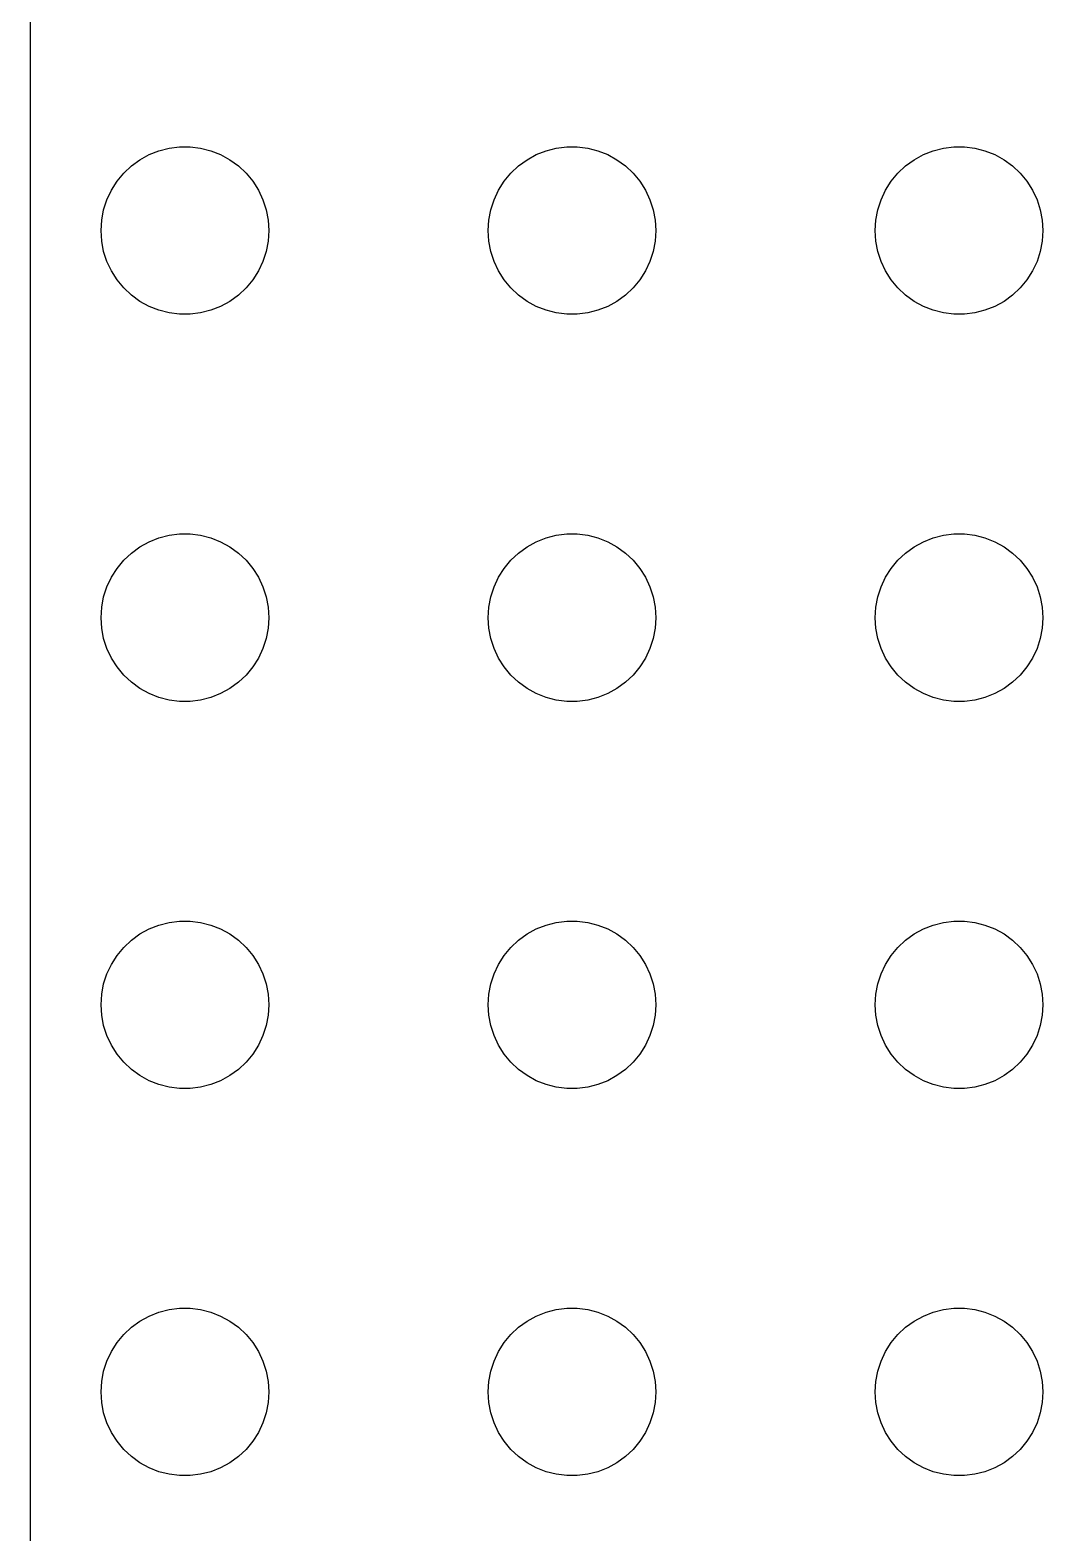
# Model space of a CAD drawing. Header units: metres. Extents: x 9 to 231, y 9 to 231.
# Drawn here: x 9 to 48.2, y 114.5 to 172.8 of the extents above; entities that cross this region are included whole.
import ezdxf

# ---------------------------------------------------------------- set-up
doc = ezdxf.new("R2010")
doc.units = ezdxf.units.M

msp = doc.modelspace()

# ---------------------------------------------------------------- linework, layer by layer
for p, q in [((9, 226), (9, 14)), ((12.9284, 167.504), (13.2586, 167.744)), ((13.2586, 167.744), (13.6162, 167.941)), ((13.6162, 167.941), (13.9957, 168.091)), ((13.9957, 168.091), (14.391, 168.192)), ((14.391, 168.192), (14.7959, 168.244)), ((14.7959, 168.244), (15.2041, 168.244)), ((15.2041, 168.244), (15.609, 168.192)), ((15.609, 168.192), (16.0043, 168.091)), ((16.0043, 168.091), (16.3838, 167.941)), ((16.3838, 167.941), (16.7414, 167.744)), ((16.7414, 167.744), (17.0716, 167.504)), ((27.9284, 167.504), (28.2586, 167.744)), ((28.2586, 167.744), (28.6162, 167.941)), ((28.6162, 167.941), (28.9957, 168.091)), ((28.9957, 168.091), (29.391, 168.192)), ((29.391, 168.192), (29.7959, 168.244)), ((29.7959, 168.244), (30.2041, 168.244)), ((30.2041, 168.244), (30.609, 168.192)), ((30.609, 168.192), (31.0043, 168.091)), ((31.0043, 168.091), (31.3838, 167.941)), ((31.3838, 167.941), (31.7414, 167.744)), ((31.7414, 167.744), (32.0716, 167.504)), ((42.9284, 167.504), (43.2586, 167.744)), ((43.2586, 167.744), (43.6162, 167.941)), ((43.6162, 167.941), (43.9957, 168.091)), ((43.9957, 168.091), (44.391, 168.192)), ((44.391, 168.192), (44.7959, 168.244)), ((44.7959, 168.244), (45.2041, 168.244)), ((45.2041, 168.244), (45.609, 168.192)), ((45.609, 168.192), (46.0043, 168.091)), ((46.0043, 168.091), (46.3838, 167.941)), ((46.3838, 167.941), (46.7414, 167.744)), ((46.7414, 167.744), (47.0716, 167.504)), ((12.3707, 166.91), (12.6308, 167.225)), ((12.6308, 167.225), (12.9284, 167.504)), ((17.0716, 167.504), (17.3691, 167.225)), ((17.3691, 167.225), (17.6293, 166.91)), ((27.3707, 166.91), (27.6308, 167.225)), ((27.6308, 167.225), (27.9284, 167.504)), ((32.0716, 167.504), (32.3691, 167.225)), ((32.3691, 167.225), (32.6293, 166.91)), ((42.3707, 166.91), (42.6308, 167.225)), ((42.6308, 167.225), (42.9284, 167.504)), ((47.0716, 167.504), (47.3691, 167.225)), ((47.3691, 167.225), (47.6293, 166.91)), ((11.9782, 166.196), (12.152, 166.566)), ((12.152, 166.566), (12.3707, 166.91)), ((17.6293, 166.91), (17.848, 166.566)), ((17.848, 166.566), (18.0218, 166.196)), ((26.9782, 166.196), (27.152, 166.566)), ((27.152, 166.566), (27.3707, 166.91)), ((32.6293, 166.91), (32.848, 166.566)), ((32.848, 166.566), (33.0218, 166.196)), ((41.9782, 166.196), (42.152, 166.566)), ((42.152, 166.566), (42.3707, 166.91)), ((47.6293, 166.91), (47.848, 166.566)), ((47.848, 166.566), (48.0218, 166.196)), ((11.8521, 165.808), (11.9782, 166.196)), ((18.0218, 166.196), (18.1479, 165.808)), ((26.8521, 165.808), (26.9782, 166.196)), ((33.0218, 166.196), (33.1479, 165.808)), ((41.8521, 165.808), (41.9782, 166.196)), ((48.0218, 166.196), (48.1479, 165.808)), ((11.75, 165), (11.7756, 165.407)), ((11.7756, 165.407), (11.8521, 165.808)), ((18.1479, 165.808), (18.2244, 165.407)), ((18.2244, 165.407), (18.25, 165)), ((26.75, 165), (26.7756, 165.407)), ((26.7756, 165.407), (26.8521, 165.808)), ((33.1479, 165.808), (33.2244, 165.407)), ((33.2244, 165.407), (33.25, 165)), ((41.75, 165), (41.7756, 165.407)), ((41.7756, 165.407), (41.8521, 165.808)), ((48.1479, 165.808), (48.2244, 165.407)), ((48.2244, 165.407), (48.25, 165)), ((11.7756, 164.593), (11.75, 165)), ((18.25, 165), (18.2244, 164.593)), ((26.7756, 164.593), (26.75, 165)), ((33.25, 165), (33.2244, 164.593)), ((41.7756, 164.593), (41.75, 165)), ((48.25, 165), (48.2244, 164.593)), ((11.8521, 164.192), (11.7756, 164.593)), ((18.2244, 164.593), (18.1479, 164.192)), ((26.8521, 164.192), (26.7756, 164.593)), ((33.2244, 164.593), (33.1479, 164.192)), ((41.8521, 164.192), (41.7756, 164.593)), ((48.2244, 164.593), (48.1479, 164.192)), ((11.9782, 163.804), (11.8521, 164.192)), ((12.152, 163.434), (11.9782, 163.804)), ((18.0218, 163.804), (17.848, 163.434)), ((18.1479, 164.192), (18.0218, 163.804)), ((26.9782, 163.804), (26.8521, 164.192)), ((27.152, 163.434), (26.9782, 163.804)), ((33.0218, 163.804), (32.848, 163.434)), ((33.1479, 164.192), (33.0218, 163.804)), ((41.9782, 163.804), (41.8521, 164.192)), ((42.152, 163.434), (41.9782, 163.804)), ((48.0218, 163.804), (47.848, 163.434)), ((48.1479, 164.192), (48.0218, 163.804)), ((12.3707, 163.09), (12.152, 163.434)), ((12.6308, 162.775), (12.3707, 163.09)), ((17.6293, 163.09), (17.3691, 162.775)), ((17.848, 163.434), (17.6293, 163.09)), ((27.3707, 163.09), (27.152, 163.434)), ((27.6308, 162.775), (27.3707, 163.09)), ((32.6293, 163.09), (32.3691, 162.775)), ((32.848, 163.434), (32.6293, 163.09)), ((42.3707, 163.09), (42.152, 163.434)), ((42.6308, 162.775), (42.3707, 163.09)), ((47.6293, 163.09), (47.3691, 162.775)), ((47.848, 163.434), (47.6293, 163.09)), ((12.9284, 162.496), (12.6308, 162.775)), ((13.2586, 162.256), (12.9284, 162.496)), ((17.0716, 162.496), (16.7414, 162.256)), ((17.3691, 162.775), (17.0716, 162.496)), ((27.9284, 162.496), (27.6308, 162.775)), ((28.2586, 162.256), (27.9284, 162.496)), ((32.0716, 162.496), (31.7414, 162.256)), ((32.3691, 162.775), (32.0716, 162.496)), ((42.9284, 162.496), (42.6308, 162.775)), ((43.2586, 162.256), (42.9284, 162.496)), ((47.0716, 162.496), (46.7414, 162.256)), ((47.3691, 162.775), (47.0716, 162.496)), ((13.6162, 162.059), (13.2586, 162.256)), ((13.9957, 161.909), (13.6162, 162.059)), ((14.391, 161.808), (13.9957, 161.909)), ((16.0043, 161.909), (15.609, 161.808)), ((16.3838, 162.059), (16.0043, 161.909)), ((16.7414, 162.256), (16.3838, 162.059)), ((28.6162, 162.059), (28.2586, 162.256)), ((28.9957, 161.909), (28.6162, 162.059)), ((29.391, 161.808), (28.9957, 161.909)), ((31.0043, 161.909), (30.609, 161.808)), ((31.3838, 162.059), (31.0043, 161.909)), ((31.7414, 162.256), (31.3838, 162.059)), ((43.6162, 162.059), (43.2586, 162.256)), ((43.9957, 161.909), (43.6162, 162.059)), ((44.391, 161.808), (43.9957, 161.909)), ((46.0043, 161.909), (45.609, 161.808)), ((46.3838, 162.059), (46.0043, 161.909)), ((46.7414, 162.256), (46.3838, 162.059)), ((14.7959, 161.756), (14.391, 161.808)), ((15.2041, 161.756), (14.7959, 161.756)), ((15.609, 161.808), (15.2041, 161.756)), ((29.7959, 161.756), (29.391, 161.808)), ((30.2041, 161.756), (29.7959, 161.756)), ((30.609, 161.808), (30.2041, 161.756)), ((44.7959, 161.756), (44.391, 161.808)), ((45.2041, 161.756), (44.7959, 161.756)), ((45.609, 161.808), (45.2041, 161.756)), ((13.9957, 153.091), (14.391, 153.192)), ((14.391, 153.192), (14.7959, 153.244)), ((14.7959, 153.244), (15.2041, 153.244)), ((15.2041, 153.244), (15.609, 153.192)), ((15.609, 153.192), (16.0043, 153.091)), ((28.9957, 153.091), (29.391, 153.192)), ((29.391, 153.192), (29.7959, 153.244)), ((29.7959, 153.244), (30.2041, 153.244)), ((30.2041, 153.244), (30.609, 153.192)), ((30.609, 153.192), (31.0043, 153.091)), ((43.9957, 153.091), (44.391, 153.192)), ((44.391, 153.192), (44.7959, 153.244)), ((44.7959, 153.244), (45.2041, 153.244)), ((45.2041, 153.244), (45.609, 153.192)), ((45.609, 153.192), (46.0043, 153.091)), ((12.9284, 152.504), (13.2586, 152.744)), ((13.2586, 152.744), (13.6162, 152.941)), ((13.6162, 152.941), (13.9957, 153.091)), ((16.0043, 153.091), (16.3838, 152.941)), ((16.3838, 152.941), (16.7414, 152.744)), ((16.7414, 152.744), (17.0716, 152.504)), ((27.9284, 152.504), (28.2586, 152.744)), ((28.2586, 152.744), (28.6162, 152.941)), ((28.6162, 152.941), (28.9957, 153.091)), ((31.0043, 153.091), (31.3838, 152.941)), ((31.3838, 152.941), (31.7414, 152.744)), ((31.7414, 152.744), (32.0716, 152.504)), ((42.9284, 152.504), (43.2586, 152.744)), ((43.2586, 152.744), (43.6162, 152.941)), ((43.6162, 152.941), (43.9957, 153.091)), ((46.0043, 153.091), (46.3838, 152.941)), ((46.3838, 152.941), (46.7414, 152.744)), ((46.7414, 152.744), (47.0716, 152.504)), ((12.3707, 151.91), (12.6308, 152.225)), ((12.6308, 152.225), (12.9284, 152.504)), ((17.0716, 152.504), (17.3691, 152.225)), ((17.3691, 152.225), (17.6293, 151.91)), ((27.3707, 151.91), (27.6308, 152.225)), ((27.6308, 152.225), (27.9284, 152.504)), ((32.0716, 152.504), (32.3691, 152.225)), ((32.3691, 152.225), (32.6293, 151.91)), ((42.3707, 151.91), (42.6308, 152.225)), ((42.6308, 152.225), (42.9284, 152.504)), ((47.0716, 152.504), (47.3691, 152.225)), ((47.3691, 152.225), (47.6293, 151.91)), ((11.9782, 151.196), (12.152, 151.566)), ((12.152, 151.566), (12.3707, 151.91)), ((17.6293, 151.91), (17.848, 151.566)), ((17.848, 151.566), (18.0218, 151.196)), ((26.9782, 151.196), (27.152, 151.566)), ((27.152, 151.566), (27.3707, 151.91)), ((32.6293, 151.91), (32.848, 151.566)), ((32.848, 151.566), (33.0218, 151.196)), ((41.9782, 151.196), (42.152, 151.566)), ((42.152, 151.566), (42.3707, 151.91)), ((47.6293, 151.91), (47.848, 151.566)), ((47.848, 151.566), (48.0218, 151.196)), ((11.8521, 150.808), (11.9782, 151.196)), ((18.0218, 151.196), (18.1479, 150.808)), ((26.8521, 150.808), (26.9782, 151.196)), ((33.0218, 151.196), (33.1479, 150.808)), ((41.8521, 150.808), (41.9782, 151.196)), ((48.0218, 151.196), (48.1479, 150.808)), ((11.75, 150), (11.7756, 150.407)), ((11.7756, 150.407), (11.8521, 150.808)), ((18.1479, 150.808), (18.2244, 150.407)), ((18.2244, 150.407), (18.25, 150)), ((26.75, 150), (26.7756, 150.407)), ((26.7756, 150.407), (26.8521, 150.808)), ((33.1479, 150.808), (33.2244, 150.407)), ((33.2244, 150.407), (33.25, 150)), ((41.75, 150), (41.7756, 150.407)), ((41.7756, 150.407), (41.8521, 150.808)), ((48.1479, 150.808), (48.2244, 150.407)), ((48.2244, 150.407), (48.25, 150)), ((11.7756, 149.593), (11.75, 150)), ((18.25, 150), (18.2244, 149.593)), ((26.7756, 149.593), (26.75, 150)), ((33.25, 150), (33.2244, 149.593)), ((41.7756, 149.593), (41.75, 150)), ((48.25, 150), (48.2244, 149.593)), ((11.8521, 149.192), (11.7756, 149.593)), ((11.9782, 148.804), (11.8521, 149.192)), ((18.1479, 149.192), (18.0218, 148.804)), ((18.2244, 149.593), (18.1479, 149.192)), ((26.8521, 149.192), (26.7756, 149.593)), ((26.9782, 148.804), (26.8521, 149.192)), ((33.1479, 149.192), (33.0218, 148.804)), ((33.2244, 149.593), (33.1479, 149.192)), ((41.8521, 149.192), (41.7756, 149.593)), ((41.9782, 148.804), (41.8521, 149.192)), ((48.1479, 149.192), (48.0218, 148.804)), ((48.2244, 149.593), (48.1479, 149.192)), ((12.152, 148.434), (11.9782, 148.804)), ((18.0218, 148.804), (17.848, 148.434)), ((27.152, 148.434), (26.9782, 148.804)), ((33.0218, 148.804), (32.848, 148.434)), ((42.152, 148.434), (41.9782, 148.804)), ((48.0218, 148.804), (47.848, 148.434)), ((12.3707, 148.09), (12.152, 148.434)), ((12.6308, 147.775), (12.3707, 148.09)), ((17.6293, 148.09), (17.3691, 147.775)), ((17.848, 148.434), (17.6293, 148.09)), ((27.3707, 148.09), (27.152, 148.434)), ((27.6308, 147.775), (27.3707, 148.09)), ((32.6293, 148.09), (32.3691, 147.775)), ((32.848, 148.434), (32.6293, 148.09)), ((42.3707, 148.09), (42.152, 148.434)), ((42.6308, 147.775), (42.3707, 148.09)), ((47.6293, 148.09), (47.3691, 147.775)), ((47.848, 148.434), (47.6293, 148.09)), ((12.9284, 147.496), (12.6308, 147.775)), ((13.2586, 147.256), (12.9284, 147.496)), ((17.0716, 147.496), (16.7414, 147.256)), ((17.3691, 147.775), (17.0716, 147.496)), ((27.9284, 147.496), (27.6308, 147.775)), ((28.2586, 147.256), (27.9284, 147.496)), ((32.0716, 147.496), (31.7414, 147.256)), ((32.3691, 147.775), (32.0716, 147.496)), ((42.9284, 147.496), (42.6308, 147.775)), ((43.2586, 147.256), (42.9284, 147.496)), ((47.0716, 147.496), (46.7414, 147.256)), ((47.3691, 147.775), (47.0716, 147.496)), ((13.6162, 147.059), (13.2586, 147.256)), ((13.9957, 146.909), (13.6162, 147.059)), ((14.391, 146.808), (13.9957, 146.909)), ((14.7959, 146.756), (14.391, 146.808)), ((15.2041, 146.756), (14.7959, 146.756)), ((15.609, 146.808), (15.2041, 146.756)), ((16.0043, 146.909), (15.609, 146.808)), ((16.3838, 147.059), (16.0043, 146.909)), ((16.7414, 147.256), (16.3838, 147.059)), ((28.6162, 147.059), (28.2586, 147.256)), ((28.9957, 146.909), (28.6162, 147.059)), ((29.391, 146.808), (28.9957, 146.909)), ((29.7959, 146.756), (29.391, 146.808)), ((30.2041, 146.756), (29.7959, 146.756)), ((30.609, 146.808), (30.2041, 146.756)), ((31.0043, 146.909), (30.609, 146.808)), ((31.3838, 147.059), (31.0043, 146.909)), ((31.7414, 147.256), (31.3838, 147.059)), ((43.6162, 147.059), (43.2586, 147.256)), ((43.9957, 146.909), (43.6162, 147.059)), ((44.391, 146.808), (43.9957, 146.909)), ((44.7959, 146.756), (44.391, 146.808)), ((45.2041, 146.756), (44.7959, 146.756)), ((45.609, 146.808), (45.2041, 146.756)), ((46.0043, 146.909), (45.609, 146.808)), ((46.3838, 147.059), (46.0043, 146.909)), ((46.7414, 147.256), (46.3838, 147.059)), ((13.6162, 137.941), (13.9957, 138.091)), ((13.9957, 138.091), (14.391, 138.192)), ((14.391, 138.192), (14.7959, 138.244)), ((14.7959, 138.244), (15.2041, 138.244)), ((15.2041, 138.244), (15.609, 138.192)), ((15.609, 138.192), (16.0043, 138.091)), ((16.0043, 138.091), (16.3838, 137.941)), ((28.6162, 137.941), (28.9957, 138.091)), ((28.9957, 138.091), (29.391, 138.192)), ((29.391, 138.192), (29.7959, 138.244)), ((29.7959, 138.244), (30.2041, 138.244)), ((30.2041, 138.244), (30.609, 138.192)), ((30.609, 138.192), (31.0043, 138.091)), ((31.0043, 138.091), (31.3838, 137.941)), ((43.6162, 137.941), (43.9957, 138.091)), ((43.9957, 138.091), (44.391, 138.192)), ((44.391, 138.192), (44.7959, 138.244)), ((44.7959, 138.244), (45.2041, 138.244)), ((45.2041, 138.244), (45.609, 138.192)), ((45.609, 138.192), (46.0043, 138.091)), ((46.0043, 138.091), (46.3838, 137.941)), ((12.6308, 137.225), (12.9284, 137.504)), ((12.9284, 137.504), (13.2586, 137.744)), ((13.2586, 137.744), (13.6162, 137.941)), ((16.3838, 137.941), (16.7414, 137.744)), ((16.7414, 137.744), (17.0716, 137.504)), ((17.0716, 137.504), (17.3691, 137.225)), ((27.6308, 137.225), (27.9284, 137.504)), ((27.9284, 137.504), (28.2586, 137.744)), ((28.2586, 137.744), (28.6162, 137.941)), ((31.3838, 137.941), (31.7414, 137.744)), ((31.7414, 137.744), (32.0716, 137.504)), ((32.0716, 137.504), (32.3691, 137.225)), ((42.6308, 137.225), (42.9284, 137.504)), ((42.9284, 137.504), (43.2586, 137.744)), ((43.2586, 137.744), (43.6162, 137.941)), ((46.3838, 137.941), (46.7414, 137.744)), ((46.7414, 137.744), (47.0716, 137.504)), ((47.0716, 137.504), (47.3691, 137.225)), ((12.152, 136.566), (12.3707, 136.91)), ((12.3707, 136.91), (12.6308, 137.225)), ((17.3691, 137.225), (17.6293, 136.91)), ((17.6293, 136.91), (17.848, 136.566)), ((27.152, 136.566), (27.3707, 136.91)), ((27.3707, 136.91), (27.6308, 137.225)), ((32.3691, 137.225), (32.6293, 136.91)), ((32.6293, 136.91), (32.848, 136.566)), ((42.152, 136.566), (42.3707, 136.91)), ((42.3707, 136.91), (42.6308, 137.225)), ((47.3691, 137.225), (47.6293, 136.91)), ((47.6293, 136.91), (47.848, 136.566)), ((11.9782, 136.196), (12.152, 136.566)), ((17.848, 136.566), (18.0218, 136.196)), ((26.9782, 136.196), (27.152, 136.566)), ((32.848, 136.566), (33.0218, 136.196)), ((41.9782, 136.196), (42.152, 136.566)), ((47.848, 136.566), (48.0218, 136.196)), ((11.7756, 135.407), (11.8521, 135.808)), ((11.8521, 135.808), (11.9782, 136.196)), ((18.0218, 136.196), (18.1479, 135.808)), ((18.1479, 135.808), (18.2244, 135.407)), ((26.7756, 135.407), (26.8521, 135.808)), ((26.8521, 135.808), (26.9782, 136.196)), ((33.0218, 136.196), (33.1479, 135.808)), ((33.1479, 135.808), (33.2244, 135.407)), ((41.7756, 135.407), (41.8521, 135.808)), ((41.8521, 135.808), (41.9782, 136.196)), ((48.0218, 136.196), (48.1479, 135.808)), ((48.1479, 135.808), (48.2244, 135.407)), ((11.75, 135), (11.7756, 135.407)), ((18.2244, 135.407), (18.25, 135)), ((26.75, 135), (26.7756, 135.407)), ((33.2244, 135.407), (33.25, 135)), ((41.75, 135), (41.7756, 135.407)), ((48.2244, 135.407), (48.25, 135)), ((11.7756, 134.593), (11.75, 135)), ((11.8521, 134.192), (11.7756, 134.593)), ((18.2244, 134.593), (18.1479, 134.192)), ((18.25, 135), (18.2244, 134.593)), ((26.7756, 134.593), (26.75, 135)), ((26.8521, 134.192), (26.7756, 134.593)), ((33.2244, 134.593), (33.1479, 134.192)), ((33.25, 135), (33.2244, 134.593)), ((41.7756, 134.593), (41.75, 135)), ((41.8521, 134.192), (41.7756, 134.593)), ((48.2244, 134.593), (48.1479, 134.192)), ((48.25, 135), (48.2244, 134.593)), ((11.9782, 133.804), (11.8521, 134.192)), ((18.1479, 134.192), (18.0218, 133.804)), ((26.9782, 133.804), (26.8521, 134.192)), ((33.1479, 134.192), (33.0218, 133.804)), ((41.9782, 133.804), (41.8521, 134.192)), ((48.1479, 134.192), (48.0218, 133.804)), ((12.152, 133.434), (11.9782, 133.804)), ((12.3707, 133.09), (12.152, 133.434)), ((17.848, 133.434), (17.6293, 133.09)), ((18.0218, 133.804), (17.848, 133.434)), ((27.152, 133.434), (26.9782, 133.804)), ((27.3707, 133.09), (27.152, 133.434)), ((32.848, 133.434), (32.6293, 133.09)), ((33.0218, 133.804), (32.848, 133.434)), ((42.152, 133.434), (41.9782, 133.804)), ((42.3707, 133.09), (42.152, 133.434)), ((47.848, 133.434), (47.6293, 133.09)), ((48.0218, 133.804), (47.848, 133.434)), ((12.6308, 132.775), (12.3707, 133.09)), ((12.9284, 132.496), (12.6308, 132.775)), ((17.3691, 132.775), (17.0716, 132.496)), ((17.6293, 133.09), (17.3691, 132.775)), ((27.6308, 132.775), (27.3707, 133.09)), ((27.9284, 132.496), (27.6308, 132.775)), ((32.3691, 132.775), (32.0716, 132.496)), ((32.6293, 133.09), (32.3691, 132.775)), ((42.6308, 132.775), (42.3707, 133.09)), ((42.9284, 132.496), (42.6308, 132.775)), ((47.3691, 132.775), (47.0716, 132.496)), ((47.6293, 133.09), (47.3691, 132.775)), ((13.2586, 132.256), (12.9284, 132.496)), ((13.6162, 132.059), (13.2586, 132.256)), ((16.7414, 132.256), (16.3838, 132.059)), ((17.0716, 132.496), (16.7414, 132.256)), ((28.2586, 132.256), (27.9284, 132.496)), ((28.6162, 132.059), (28.2586, 132.256)), ((31.7414, 132.256), (31.3838, 132.059)), ((32.0716, 132.496), (31.7414, 132.256)), ((43.2586, 132.256), (42.9284, 132.496)), ((43.6162, 132.059), (43.2586, 132.256)), ((46.7414, 132.256), (46.3838, 132.059)), ((47.0716, 132.496), (46.7414, 132.256)), ((13.9957, 131.909), (13.6162, 132.059)), ((14.391, 131.808), (13.9957, 131.909)), ((14.7959, 131.756), (14.391, 131.808)), ((15.2041, 131.756), (14.7959, 131.756)), ((15.609, 131.808), (15.2041, 131.756)), ((16.0043, 131.909), (15.609, 131.808)), ((16.3838, 132.059), (16.0043, 131.909)), ((28.9957, 131.909), (28.6162, 132.059)), ((29.391, 131.808), (28.9957, 131.909)), ((29.7959, 131.756), (29.391, 131.808)), ((30.2041, 131.756), (29.7959, 131.756)), ((30.609, 131.808), (30.2041, 131.756)), ((31.0043, 131.909), (30.609, 131.808)), ((31.3838, 132.059), (31.0043, 131.909)), ((43.9957, 131.909), (43.6162, 132.059)), ((44.391, 131.808), (43.9957, 131.909)), ((44.7959, 131.756), (44.391, 131.808)), ((45.2041, 131.756), (44.7959, 131.756)), ((45.609, 131.808), (45.2041, 131.756)), ((46.0043, 131.909), (45.609, 131.808)), ((46.3838, 132.059), (46.0043, 131.909)), ((13.2586, 122.744), (13.6162, 122.941)), ((13.6162, 122.941), (13.9957, 123.091)), ((13.9957, 123.091), (14.391, 123.192)), ((14.391, 123.192), (14.7959, 123.244)), ((14.7959, 123.244), (15.2041, 123.244)), ((15.2041, 123.244), (15.609, 123.192)), ((15.609, 123.192), (16.0043, 123.091)), ((16.0043, 123.091), (16.3838, 122.941)), ((16.3838, 122.941), (16.7414, 122.744)), ((28.2586, 122.744), (28.6162, 122.941)), ((28.6162, 122.941), (28.9957, 123.091)), ((28.9957, 123.091), (29.391, 123.192)), ((29.391, 123.192), (29.7959, 123.244)), ((29.7959, 123.244), (30.2041, 123.244)), ((30.2041, 123.244), (30.609, 123.192)), ((30.609, 123.192), (31.0043, 123.091)), ((31.0043, 123.091), (31.3838, 122.941)), ((31.3838, 122.941), (31.7414, 122.744)), ((43.2586, 122.744), (43.6162, 122.941)), ((43.6162, 122.941), (43.9957, 123.091)), ((43.9957, 123.091), (44.391, 123.192)), ((44.391, 123.192), (44.7959, 123.244)), ((44.7959, 123.244), (45.2041, 123.244)), ((45.2041, 123.244), (45.609, 123.192)), ((45.609, 123.192), (46.0043, 123.091)), ((46.0043, 123.091), (46.3838, 122.941)), ((46.3838, 122.941), (46.7414, 122.744)), ((12.6308, 122.225), (12.9284, 122.504)), ((12.9284, 122.504), (13.2586, 122.744)), ((16.7414, 122.744), (17.0716, 122.504)), ((17.0716, 122.504), (17.3691, 122.225)), ((27.6308, 122.225), (27.9284, 122.504)), ((27.9284, 122.504), (28.2586, 122.744)), ((31.7414, 122.744), (32.0716, 122.504)), ((32.0716, 122.504), (32.3691, 122.225)), ((42.6308, 122.225), (42.9284, 122.504)), ((42.9284, 122.504), (43.2586, 122.744)), ((46.7414, 122.744), (47.0716, 122.504)), ((47.0716, 122.504), (47.3691, 122.225)), ((12.152, 121.566), (12.3707, 121.91)), ((12.3707, 121.91), (12.6308, 122.225)), ((17.3691, 122.225), (17.6293, 121.91)), ((17.6293, 121.91), (17.848, 121.566)), ((27.152, 121.566), (27.3707, 121.91)), ((27.3707, 121.91), (27.6308, 122.225)), ((32.3691, 122.225), (32.6293, 121.91)), ((32.6293, 121.91), (32.848, 121.566)), ((42.152, 121.566), (42.3707, 121.91)), ((42.3707, 121.91), (42.6308, 122.225)), ((47.3691, 122.225), (47.6293, 121.91)), ((47.6293, 121.91), (47.848, 121.566)), ((11.8521, 120.808), (11.9782, 121.196)), ((11.9782, 121.196), (12.152, 121.566)), ((17.848, 121.566), (18.0218, 121.196)), ((18.0218, 121.196), (18.1479, 120.808)), ((26.8521, 120.808), (26.9782, 121.196)), ((26.9782, 121.196), (27.152, 121.566)), ((32.848, 121.566), (33.0218, 121.196)), ((33.0218, 121.196), (33.1479, 120.808)), ((41.8521, 120.808), (41.9782, 121.196)), ((41.9782, 121.196), (42.152, 121.566)), ((47.848, 121.566), (48.0218, 121.196)), ((48.0218, 121.196), (48.1479, 120.808)), ((11.7756, 120.407), (11.8521, 120.808)), ((18.1479, 120.808), (18.2244, 120.407)), ((26.7756, 120.407), (26.8521, 120.808)), ((33.1479, 120.808), (33.2244, 120.407)), ((41.7756, 120.407), (41.8521, 120.808)), ((48.1479, 120.808), (48.2244, 120.407)), ((11.75, 120), (11.7756, 120.407)), ((11.7756, 119.593), (11.75, 120)), ((18.2244, 120.407), (18.25, 120)), ((18.25, 120), (18.2244, 119.593)), ((26.75, 120), (26.7756, 120.407)), ((26.7756, 119.593), (26.75, 120)), ((33.2244, 120.407), (33.25, 120)), ((33.25, 120), (33.2244, 119.593)), ((41.75, 120), (41.7756, 120.407)), ((41.7756, 119.593), (41.75, 120)), ((48.2244, 120.407), (48.25, 120)), ((48.25, 120), (48.2244, 119.593)), ((11.8521, 119.192), (11.7756, 119.593)), ((18.2244, 119.593), (18.1479, 119.192)), ((26.8521, 119.192), (26.7756, 119.593)), ((33.2244, 119.593), (33.1479, 119.192)), ((41.8521, 119.192), (41.7756, 119.593)), ((48.2244, 119.593), (48.1479, 119.192)), ((11.9782, 118.804), (11.8521, 119.192)), ((12.152, 118.434), (11.9782, 118.804)), ((18.0218, 118.804), (17.848, 118.434)), ((18.1479, 119.192), (18.0218, 118.804)), ((26.9782, 118.804), (26.8521, 119.192)), ((27.152, 118.434), (26.9782, 118.804)), ((33.0218, 118.804), (32.848, 118.434)), ((33.1479, 119.192), (33.0218, 118.804)), ((41.9782, 118.804), (41.8521, 119.192)), ((42.152, 118.434), (41.9782, 118.804)), ((48.0218, 118.804), (47.848, 118.434)), ((48.1479, 119.192), (48.0218, 118.804)), ((12.3707, 118.09), (12.152, 118.434)), ((17.848, 118.434), (17.6293, 118.09)), ((27.3707, 118.09), (27.152, 118.434)), ((32.848, 118.434), (32.6293, 118.09)), ((42.3707, 118.09), (42.152, 118.434)), ((47.848, 118.434), (47.6293, 118.09)), ((12.6308, 117.775), (12.3707, 118.09)), ((12.9284, 117.496), (12.6308, 117.775)), ((17.3691, 117.775), (17.0716, 117.496)), ((17.6293, 118.09), (17.3691, 117.775)), ((27.6308, 117.775), (27.3707, 118.09)), ((27.9284, 117.496), (27.6308, 117.775)), ((32.3691, 117.775), (32.0716, 117.496)), ((32.6293, 118.09), (32.3691, 117.775)), ((42.6308, 117.775), (42.3707, 118.09)), ((42.9284, 117.496), (42.6308, 117.775)), ((47.3691, 117.775), (47.0716, 117.496)), ((47.6293, 118.09), (47.3691, 117.775)), ((13.2586, 117.256), (12.9284, 117.496)), ((13.6162, 117.059), (13.2586, 117.256)), ((13.9957, 116.909), (13.6162, 117.059)), ((16.3838, 117.059), (16.0043, 116.909)), ((16.7414, 117.256), (16.3838, 117.059)), ((17.0716, 117.496), (16.7414, 117.256)), ((28.2586, 117.256), (27.9284, 117.496)), ((28.6162, 117.059), (28.2586, 117.256)), ((28.9957, 116.909), (28.6162, 117.059)), ((31.3838, 117.059), (31.0043, 116.909)), ((31.7414, 117.256), (31.3838, 117.059)), ((32.0716, 117.496), (31.7414, 117.256)), ((43.2586, 117.256), (42.9284, 117.496)), ((43.6162, 117.059), (43.2586, 117.256)), ((43.9957, 116.909), (43.6162, 117.059)), ((46.3838, 117.059), (46.0043, 116.909)), ((46.7414, 117.256), (46.3838, 117.059)), ((47.0716, 117.496), (46.7414, 117.256)), ((14.391, 116.808), (13.9957, 116.909)), ((14.7959, 116.756), (14.391, 116.808)), ((15.2041, 116.756), (14.7959, 116.756)), ((15.609, 116.808), (15.2041, 116.756)), ((16.0043, 116.909), (15.609, 116.808)), ((29.391, 116.808), (28.9957, 116.909)), ((29.7959, 116.756), (29.391, 116.808)), ((30.2041, 116.756), (29.7959, 116.756)), ((30.609, 116.808), (30.2041, 116.756)), ((31.0043, 116.909), (30.609, 116.808)), ((44.391, 116.808), (43.9957, 116.909)), ((44.7959, 116.756), (44.391, 116.808)), ((45.2041, 116.756), (44.7959, 116.756)), ((45.609, 116.808), (45.2041, 116.756)), ((46.0043, 116.909), (45.609, 116.808))]:
    msp.add_line(p, q)

doc.saveas('drawing.dxf')
